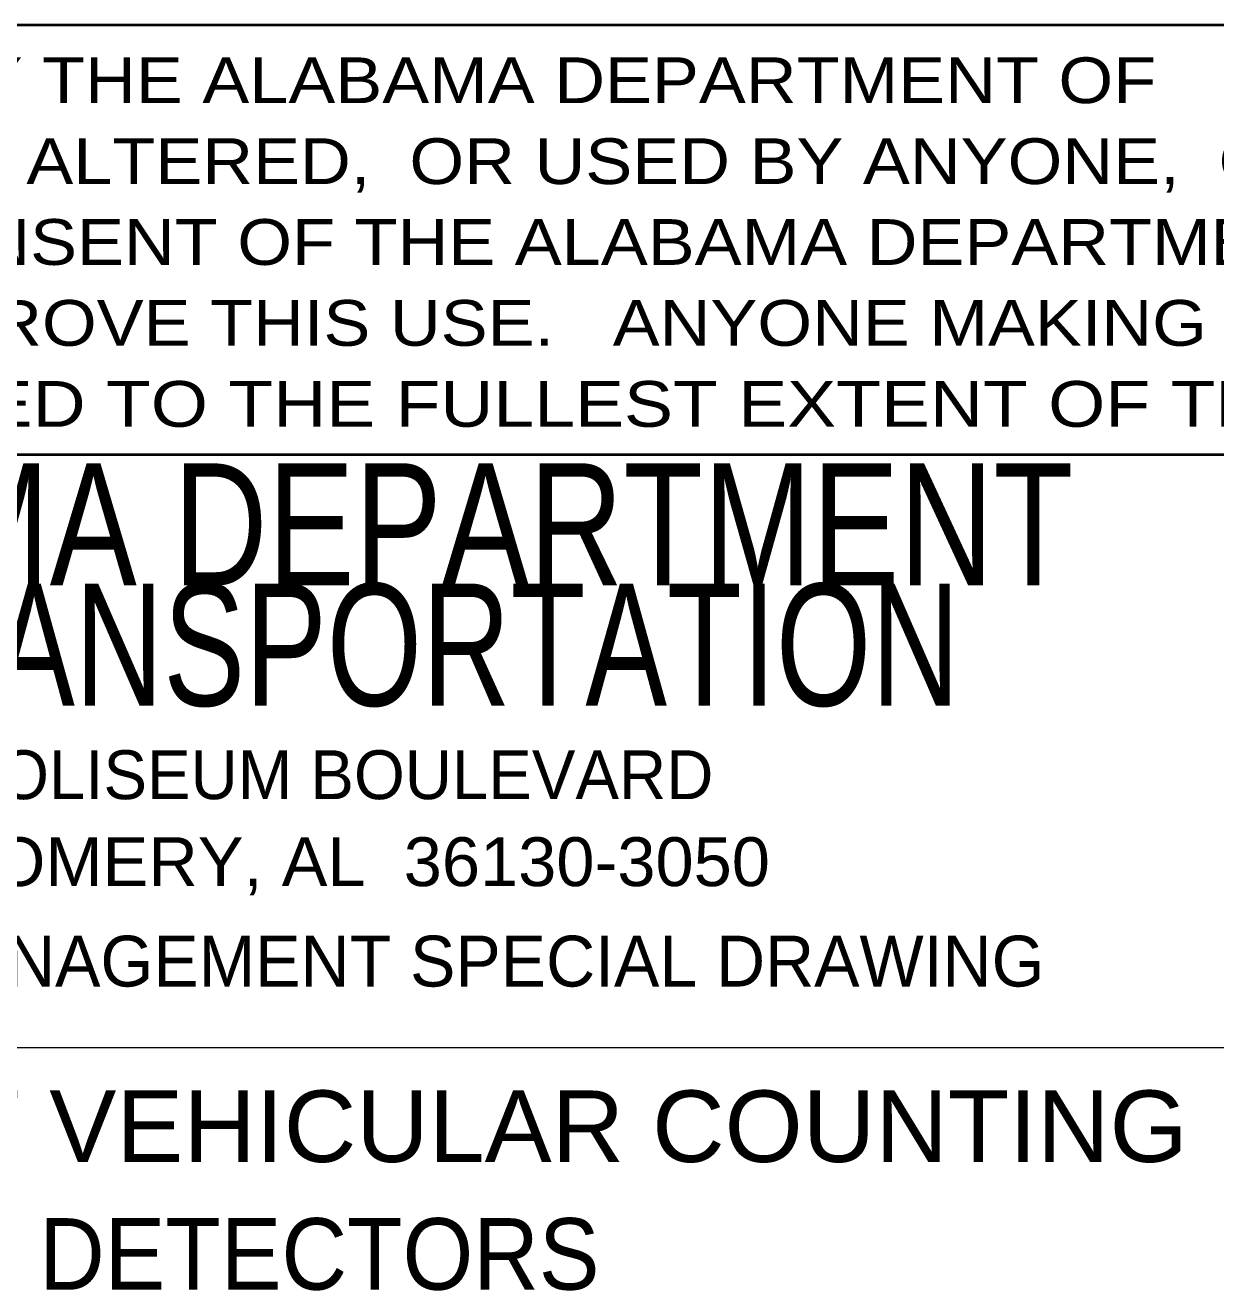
# Model space of a CAD drawing. Extents: x -7.2 to 22.3, y -5 to 5.8.
# Drawn here: x 4.275 to 5.485, y -3.624 to -2.339 of the extents above; entities that cross this region are included whole.
import ezdxf
from ezdxf.enums import TextEntityAlignment as Align

# ---------------------------------------------------------------- set-up
doc = ezdxf.new("R2010")
doc.units = 0
doc.header["$LTSCALE"] = 0.027
doc.layers.add('1', color=7, linetype='Continuous', lineweight=13)
doc.layers.add('3', color=7, linetype='Continuous', lineweight=13)

msp = doc.modelspace()

# ---------------------------------------------------------------- linework, layer by layer
at = {"layer": '1'}
msp.add_line((3.31312, -3.377), (5.91361, -3.377), dxfattribs=at)
at = {"layer": '3', "lineweight": 40}
for p, q in [((5.91361, -2.33858), (1.96438, -2.33858)), ((5.9065, -2.77508), (1.95737, -2.77508))]:
    msp.add_line(p, q, dxfattribs=at)

# ---------------------------------------------------------------- texts
at = {"layer": '1'}
for s, width, p in [('THIS DRAWING REPRESENTS DESIGNS PREPARED FOR USE BY THE ALABAMA DEPARTMENT OF', 1.15, (2.03251, -2.41767)), ('TRANSPORTATION AND IS NOT TO BE COPIED,  REPRODUCED,  ALTERED,  OR USED BY ANYONE,  OR', 1.15, (2.03251, -2.49987)), ('ANY ORGANIZATION,  WITHOUT THE EXPRESSED WRITTEN CONSENT OF THE ALABAMA DEPARTMENT', 1.15, (2.03251, -2.58199)), ('OF TRANSPORTATION REPRESENTATIVE AUTHORIZED TO APPROVE THIS USE.   ANYONE MAKING', 1.15, (2.03251, -2.66419)), ('UNAUTHORIZED USE OF THIS DRAWING MAY BE PROSECUTED TO THE FULLEST EXTENT OF THE LAW.', 1.2, (2.03251, -2.7465))]:
    msp.add_text(s, height=0.04648, dxfattribs=dict(at, width=width)).set_placement(p)
for s, height, width, p in [('ALABAMA DEPARTMENT', 0.1241, 0.8, (4.55076, -2.9077)), ('OF TRANSPORTATION', 0.1241, 0.75, (4.54696, -3.02996)), ('MONTGOMERY, AL  36130-3050', 0.04964, 1.05, (4.50696, -3.21319)), ('DETAILS OF VEHICULAR COUNTING', 0.07268, 1.05, (4.56612, -3.49352)), ('DETAILS OF VEHICULAR COUNTING', 0.07268, 1.05, (4.56612, -3.49352)), ('DETECTORS', 0.07268, 0.95, (4.57398, -3.62323)), ('DETECTORS', 0.07268, 0.95, (4.57398, -3.62323))]:
    msp.add_text(s, height=height, dxfattribs=dict(at, width=width)).set_placement(p, align=Align.CENTER)
msp.add_text('1409 COLISEUM BOULEVARD', height=0.04964, dxfattribs=at).set_placement((4.50402, -3.12484), align=Align.CENTER)
msp.add_text('PROJECT MANAGEMENT SPECIAL DRAWING', height=0.05164, dxfattribs=at).set_placement((3.81063, -3.31522))

doc.saveas('drawing.dxf')
